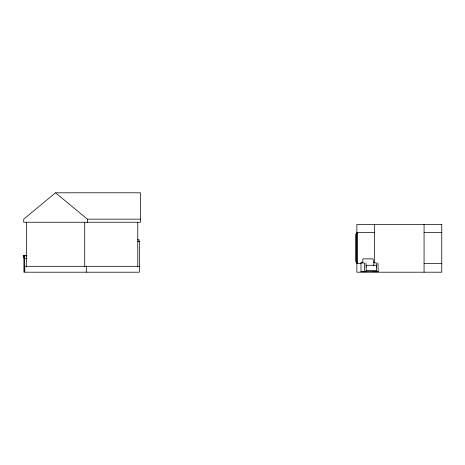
<?xml version="1.0" encoding="UTF-8"?>
<svg xmlns="http://www.w3.org/2000/svg" width="465" height="465" viewBox="0 0 465 465"><rect width="100%" height="100%" fill="white"/><g stroke="black" fill="none" stroke-linecap="round" stroke-linejoin="round"><path stroke-width="0.7" d="M362.311 262.516A1.104 1.07 -90 0 0 360.98 262.841L360.98 271.688L366.234 271.688L366.002 262.841M364.531 271.688L364.426 262.992L360.98 262.841M376.487 271.688L376.383 262.992L373.598 262.841M373.639 262.028L372.988 258.906L363.171 258.866L362.793 259.156L362.787 262.824M55.544 192.795L23.715 219.155L23.715 222.253L140.43 222.253L140.43 192.795L55.544 192.795L87.379 219.155L140.43 219.155M376.464 270.99L366.06 271.019M376.319 267.044L376.598 266.864M356.87 232.355L374.552 232.355M424.068 232.419L441.75 232.419M357.219 233.68L356.173 233.68L356.173 262.039L357.219 262.039M356.173 234.122L356.173 261.597M355.998 234.343L355.998 247.636M137.774 239.678L138.994 239.678L138.994 241.806M137.774 241.23L139.343 241.23L139.343 272.205L24.802 272.205L24.802 266.317L139.343 266.317M355.998 248.078L355.998 261.377M26.691 255.407L23.25 255.628L27.063 255.849M23.25 255.628L26.691 255.628M27.011 258.505L24.134 258.255M356.87 263.364L361.113 263.364M424.068 263.364L441.75 263.364M366.025 265.277L376.232 265.277M366.06 270.909L376.191 271.019M372.936 271.688L378.19 271.688L377.958 262.841M366.699 267.032L366.35 266.864M373.721 263.638L373.755 265.55M424.068 224.461L424.068 272.205M378.074 271.688L373.075 271.688M374.552 224.461L374.552 262.801M366.118 271.688L361.119 271.688M357.219 232.355L357.219 263.364M137.774 222.253L137.774 266.317M87.379 219.155L87.379 222.253M86.292 266.317L86.292 272.205M84.723 222.253L84.723 266.317M26.371 222.253L26.371 266.317M24.354 255.849L24.354 272.205L23.913 272.205L23.913 255.849M373.546 262.429A1.104 1.07 -90 0 1 374.267 262.516M23.866 256.343L23.866 257.668L23.866 256.343M441.75 224.461L356.87 224.461L356.87 272.205L441.75 272.205L441.75 224.461"/></g></svg>
